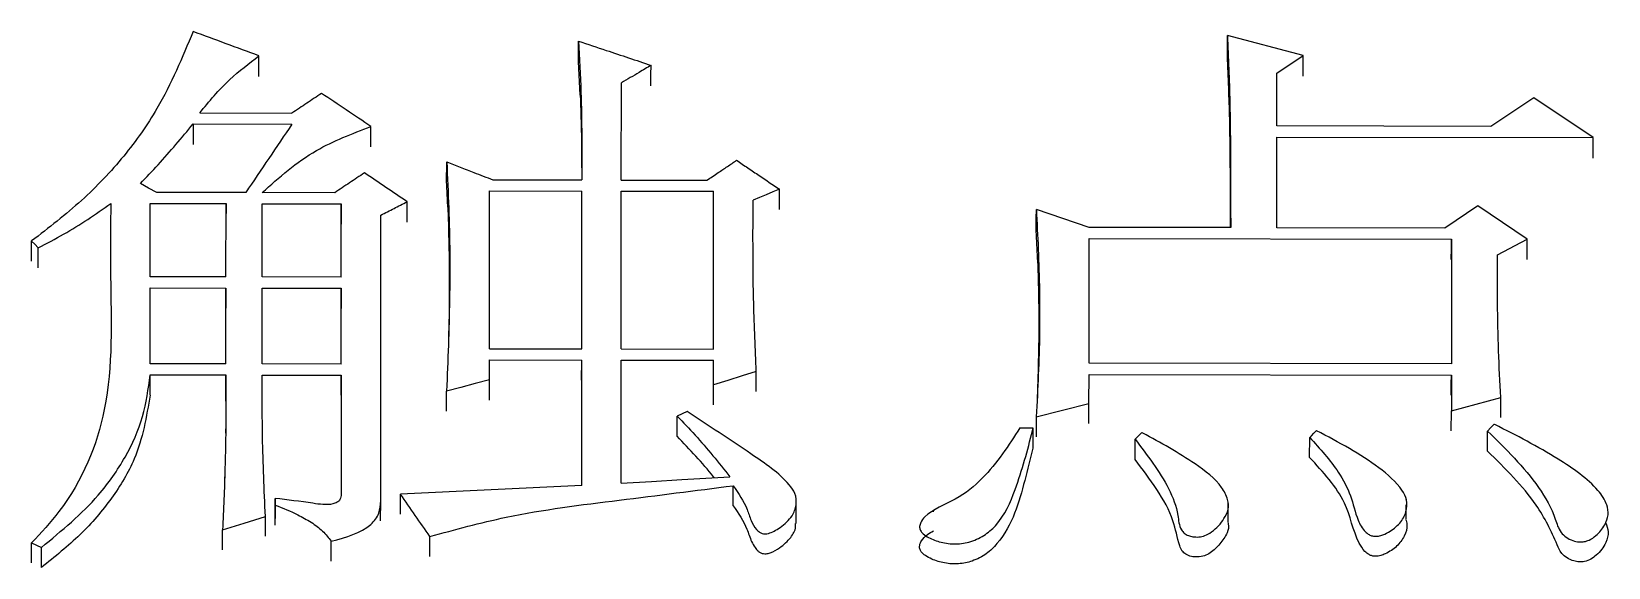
# Model space of a CAD drawing. Header units: millimetres. Extents: x 2451 to 4400, y 944 to 2322.
# Drawn here: x 2897.97 to 2903.15, y 2083.82 to 2085.58 of the extents above; entities that cross this region are included whole.
import ezdxf

# ---------------------------------------------------------------- set-up
doc = ezdxf.new("R2010")
doc.units = ezdxf.units.MM

msp = doc.modelspace()

# ---------------------------------------------------------------- linework, layer by layer
at = {"color": 7, "linetype": 'Continuous', "lineweight": 25}
for p, q in [((2902.146, 2085.497), (2901.8972, 2085.5623)), ((2898.7167, 2085.4288), (2898.7169, 2085.4961)), ((2902.0594, 2085.4394), (2902.146, 2085.497)), ((2899.7715, 2085.3667), (2899.766, 2085.477)), ((2902.0594, 2085.2659), (2902.0594, 2085.4394)), ((2899.9067, 2085.0885), (2899.9068, 2085.4073)), ((2902.9032, 2085.3584), (2902.7625, 2085.2646)), ((2903.0978, 2085.2277), (2902.9032, 2085.3584)), ((2898.5222, 2085.3086), (2898.825, 2085.308)), ((2898.5005, 2085.2724), (2898.5003, 2085.2054)), ((2898.5005, 2085.2724), (2898.825, 2085.2718)), ((2899.0843, 2085.1971), (2899.0846, 2085.2641)), ((2902.0593, 2084.9319), (2902.0594, 2085.2296)), ((2902.7625, 2085.2646), (2902.0594, 2085.2659)), ((2902.0594, 2085.2296), (2903.0978, 2085.2277)), ((2899.3332, 2085.0805), (2899.3334, 2085.1477)), ((2899.4848, 2085.0893), (2899.7769, 2085.0888)), ((2899.9067, 2085.0885), (2900.1879, 2085.088)), ((2898.6735, 2085.0472), (2898.3814, 2085.0478)), ((2898.9656, 2085.0467), (2898.7276, 2085.0471)), ((2899.4738, 2084.535), (2899.474, 2085.053)), ((2899.474, 2085.053), (2899.7769, 2085.0525)), ((2899.7766, 2084.9857), (2899.7769, 2085.0525)), ((2899.7767, 2084.5345), (2899.7769, 2085.0525)), ((2899.9065, 2084.5342), (2899.9067, 2085.0522)), ((2899.9067, 2085.0522), (2900.2096, 2085.0517)), ((2900.2093, 2084.9849), (2900.2096, 2085.0517)), ((2900.2094, 2084.5337), (2900.2096, 2085.0517)), ((2898.3597, 2084.7711), (2898.3598, 2085.0115)), ((2898.3598, 2085.0115), (2898.6086, 2085.011)), ((2898.6086, 2085.011), (2898.6084, 2084.9443)), ((2898.6085, 2084.7706), (2898.6086, 2085.011)), ((2898.7275, 2084.7704), (2898.7276, 2085.0108)), ((2898.7276, 2085.0108), (2898.9872, 2085.0103)), ((2898.9872, 2085.0103), (2898.987, 2084.9436)), ((2898.9871, 2084.7699), (2898.9872, 2085.0103)), ((2899.1167, 2084.0357), (2899.117, 2084.9737)), ((2901.4427, 2084.933), (2901.2696, 2084.9916)), ((2902.7192, 2085.0034), (2902.611, 2084.9309)), ((2902.8814, 2084.894), (2902.7192, 2085.0034)), ((2901.2741, 2084.8158), (2901.2694, 2084.9246)), ((2901.9078, 2084.9322), (2901.4427, 2084.933)), ((2902.611, 2084.9309), (2902.0593, 2084.9319)), ((2897.9701, 2084.8219), (2897.9703, 2084.8885)), ((2897.9917, 2084.8), (2897.992, 2084.8665)), ((2901.4426, 2084.4874), (2901.4427, 2084.8966)), ((2901.4427, 2084.8966), (2902.6326, 2084.8944)), ((2902.6326, 2084.8944), (2902.6325, 2084.4852)), ((2902.784, 2084.8431), (2902.8814, 2084.894)), ((2898.6085, 2084.7706), (2898.3597, 2084.7711)), ((2898.9871, 2084.7699), (2898.7275, 2084.7704)), ((2898.3596, 2084.4858), (2898.3597, 2084.7346)), ((2898.3597, 2084.7346), (2898.6085, 2084.7341)), ((2898.6085, 2084.7341), (2898.6083, 2084.6677)), ((2898.6084, 2084.4853), (2898.6085, 2084.7341)), ((2898.7274, 2084.4851), (2898.7275, 2084.7339)), ((2898.7275, 2084.7339), (2898.9871, 2084.7334)), ((2898.9871, 2084.7334), (2898.9869, 2084.667)), ((2898.987, 2084.4846), (2898.9871, 2084.7334)), ((2899.4738, 2084.535), (2899.7767, 2084.5345)), ((2899.9065, 2084.5342), (2900.2094, 2084.5337)), ((2898.6084, 2084.4853), (2898.3596, 2084.4858)), ((2898.987, 2084.4846), (2898.7274, 2084.4851)), ((2899.4738, 2084.4984), (2899.7767, 2084.4978)), ((2899.4738, 2084.4324), (2899.4738, 2084.4984)), ((2899.7765, 2084.4317), (2899.7767, 2084.4978)), ((2899.7766, 2084.0861), (2899.7767, 2084.4978)), ((2899.9064, 2084.0932), (2899.9065, 2084.4976)), ((2899.9065, 2084.4976), (2900.2094, 2084.497)), ((2900.2091, 2084.4309), (2900.2094, 2084.497)), ((2900.2094, 2084.4164), (2900.2094, 2084.497)), ((2901.4425, 2084.3554), (2901.4426, 2084.4508)), ((2902.6325, 2084.4852), (2901.4426, 2084.4874)), ((2901.4426, 2084.4508), (2902.6325, 2084.4486)), ((2898.3594, 2084.3831), (2898.3596, 2084.4491)), ((2898.3596, 2084.4491), (2898.6084, 2084.4487)), ((2898.7274, 2084.4484), (2898.987, 2084.448)), ((2898.987, 2084.448), (2898.9869, 2084.0581)), ((2900.2091, 2084.3503), (2900.2094, 2084.4164)), ((2902.6325, 2084.4486), (2902.6324, 2084.3311)), ((2898.6081, 2084.3628), (2898.6082, 2084.3824)), ((2899.3329, 2084.3298), (2899.3332, 2084.396)), ((2901.2694, 2084.3116), (2901.4425, 2084.3554)), ((2902.6324, 2084.3311), (2902.7947, 2084.3749)), ((2900.0901, 2084.2477), (2900.0903, 2084.3138)), ((2902.6322, 2084.2652), (2902.6324, 2084.3311)), ((2901.2153, 2084.2749), (2901.2586, 2084.2749)), ((2901.2586, 2084.2749), (2901.2583, 2084.209)), ((2902.167, 2084.1778), (2902.1673, 2084.2438)), ((2902.7512, 2084.1988), (2902.7515, 2084.2648)), ((2901.5937, 2084.1715), (2901.5939, 2084.2375)), ((2898.6048, 2084.1292), (2898.6039, 2084.101)), ((2898.7705, 2084.0437), (2898.7703, 2083.9781)), ((2898.7705, 2084.0215), (2898.7705, 2084.0437)), ((2899.1164, 2083.97), (2899.1167, 2084.0357)), ((2900.2739, 2084.0195), (2900.2742, 2084.0853)), ((2902.4843, 2084.0404), (2902.4843, 2084.0424)), ((2900.4807, 2083.961), (2900.481, 2084.027)), ((2900.9314, 2084.0035), (2900.9313, 2083.9991)), ((2901.8991, 2083.9664), (2901.8993, 2084.0323)), ((2902.484, 2083.9764), (2902.4842, 2084.0222)), ((2903.1397, 2084.0276), (2903.1397, 2084.0304)), ((2898.5972, 2083.875), (2898.5974, 2083.9406)), ((2903.1394, 2083.9645), (2903.1394, 2083.967)), ((2897.97, 2083.8319), (2897.9702, 2083.8973)), ((2898.0022, 2083.8172), (2898.0024, 2083.8826))]:
    msp.add_line(p, q, dxfattribs=at)
at = {"color": 7, "linetype": 'Continuous', "lineweight": 25, "flags": 128}
for points in [[(2899.766, 2085.477), (2899.7661, 2085.5149), (2899.7662, 2085.5446)], [(2901.897, 2085.4946), (2901.8971, 2085.5325), (2901.8972, 2085.5623)], [(2902.1457, 2085.4297), (2902.1459, 2085.4672), (2902.146, 2085.497)], [(2900.0039, 2085.3976), (2900.0041, 2085.4351), (2900.0042, 2085.4648)], [(2903.0976, 2085.1607), (2903.0977, 2085.1981), (2903.0978, 2085.2277)], [(2898.3814, 2085.0478), (2898.3544, 2085.0623), (2898.3274, 2085.0769)], [(2900.4259, 2085.0585), (2900.4043, 2085.0495), (2900.3826, 2085.0404), (2900.361, 2085.0314), (2900.3394, 2085.0224)], [(2900.4257, 2084.9917), (2900.4258, 2085.029), (2900.4259, 2085.0585)], [(2899.2033, 2084.9504), (2899.2034, 2084.9877), (2899.2036, 2085.0172)], [(2901.2694, 2084.9246), (2901.2695, 2084.9621), (2901.2696, 2084.9916)], [(2897.9703, 2084.8884), (2897.9812, 2084.8775), (2897.992, 2084.8665)], [(2902.6323, 2084.8278), (2902.6325, 2084.865), (2902.6326, 2084.8944)], [(2902.8811, 2084.8274), (2902.8813, 2084.8646), (2902.8814, 2084.894)], [(2900.35, 2084.4601), (2900.3039, 2084.4458), (2900.2566, 2084.4311), (2900.2094, 2084.4164)], [(2900.3498, 2084.3941), (2900.3499, 2084.431), (2900.35, 2084.4601)], [(2898.6082, 2084.3824), (2898.6083, 2084.4195), (2898.6084, 2084.4487)], [(2898.9868, 2084.3819), (2898.9869, 2084.4188), (2898.987, 2084.448)], [(2899.4738, 2084.4324), (2899.4266, 2084.4202), (2899.3799, 2084.4081), (2899.3332, 2084.396)], [(2899.4736, 2084.3664), (2899.4737, 2084.4033), (2899.4738, 2084.4324)], [(2902.6322, 2084.3823), (2902.6323, 2084.4194), (2902.6325, 2084.4486)], [(2901.4423, 2084.2892), (2901.4424, 2084.3263), (2901.4425, 2084.3554)], [(2902.7944, 2084.3089), (2902.7946, 2084.3458), (2902.7947, 2084.3749)], [(2900.1228, 2084.3284), (2900.1066, 2084.3211), (2900.0903, 2084.3138)], [(2901.2694, 2084.3116), (2901.2693, 2084.2746), (2901.2692, 2084.2457)], [(2901.5939, 2084.2375), (2901.5993, 2084.243), (2901.6074, 2084.2512), (2901.6156, 2084.2595)], [(2902.1673, 2084.2438), (2902.1727, 2084.2493), (2902.1808, 2084.2575), (2902.1889, 2084.2658)], [(2902.7514, 2084.2648), (2902.7622, 2084.2758), (2902.773, 2084.2868)], [(2899.9064, 2084.0932), (2900.006, 2084.0992), (2900.1057, 2084.1052), (2900.2634, 2084.1147)], [(2899.1814, 2083.9921), (2899.1815, 2084.0288), (2899.1816, 2084.0577)], [(2899.7766, 2084.0861), (2899.4791, 2084.0719), (2899.1816, 2084.0577)], [(2898.5974, 2083.9406), (2898.6678, 2083.9627), (2898.7381, 2083.9847)], [(2898.7378, 2083.9192), (2898.738, 2083.9558), (2898.7381, 2083.9847)], [(2898.7703, 2083.956), (2898.7704, 2083.9741), (2898.7704, 2083.9923), (2898.7705, 2084.0215)], [(2897.9702, 2083.8973), (2897.9862, 2083.89), (2898.0024, 2083.8826)], [(2898.9541, 2083.8376), (2898.9543, 2083.8702), (2898.9544, 2083.903)], [(2899.2778, 2083.853), (2899.2779, 2083.8694), (2899.2779, 2083.8859), (2899.2781, 2083.9184)]]:
    msp.add_lwpolyline(points, dxfattribs=at)
at = {"color": 7, "linetype": 'Continuous', "lineweight": 25}
for points, knots in [([(2898.5006, 2085.5758), (2898.465, 2085.4904), (2898.4061, 2085.3491), (2898.2767, 2085.1645), (2898.1381, 2085.0183), (2898.0265, 2084.9319), (2897.9703, 2084.8885)], [0, 0, 0, 0, 0.335049, 0.554128, 0.775717, 1, 1, 1, 1]), ([(2898.7169, 2085.4961), (2898.6809, 2085.5094), (2898.6088, 2085.536), (2898.5367, 2085.5625), (2898.5006, 2085.5758)], [0, 0, 0, 0, 0.500055, 1, 1, 1, 1]), ([(2899.7662, 2085.5446), (2899.7693, 2085.4886), (2899.775, 2085.3848), (2899.7772, 2085.2328), (2899.777, 2085.1368), (2899.7769, 2085.0888)], [0, 0, 0, 0, 0.370073, 0.685, 1, 1, 1, 1]), ([(2899.7662, 2085.5446), (2899.7966, 2085.5345), (2899.8514, 2085.5161), (2899.9307, 2085.4895), (2899.9797, 2085.4731), (2900.0042, 2085.4648)], [0, 0, 0, 0, 0.382821, 0.69141, 1, 1, 1, 1]), ([(2901.8972, 2085.5623), (2901.9002, 2085.4898), (2901.9061, 2085.3489), (2901.9073, 2085.1388), (2901.9077, 2085.0011), (2901.9078, 2084.9322)], [0, 0, 0, 0, 0.3467917, 0.6733841, 1, 1, 1, 1]), ([(2898.5222, 2085.3086), (2898.5532, 2085.3464), (2898.6088, 2085.4144), (2898.6838, 2085.471), (2898.7169, 2085.4961)], [0, 0, 0, 0, 0.557716, 1, 1, 1, 1]), ([(2901.9074, 2084.9322), (2901.9072, 2084.9823), (2901.9069, 2085.1015), (2901.9057, 2085.289), (2901.8999, 2085.4261), (2901.897, 2085.4946)], [0, 0, 0, 0, 0.266007, 0.632958, 1, 1, 1, 1]), ([(2900.0042, 2085.4648), (2899.9912, 2085.4572), (2899.9685, 2085.4437), (2899.936, 2085.4245), (2899.9165, 2085.413), (2899.9068, 2085.4073)], [0, 0, 0, 0, 0.400148, 0.700074, 1, 1, 1, 1]), ([(2898.9224, 2085.3729), (2898.9062, 2085.3621), (2898.8737, 2085.3405), (2898.8413, 2085.3188), (2898.825, 2085.308)], [0, 0, 0, 0, 0.500001, 1, 1, 1, 1]), ([(2899.0846, 2085.2641), (2899.0576, 2085.2823), (2899.0035, 2085.3186), (2898.9494, 2085.3548), (2898.9224, 2085.3729)], [0, 0, 0, 0, 0.499872, 1, 1, 1, 1]), ([(2899.7717, 2085.3677), (2899.772, 2085.36), (2899.7733, 2085.3277), (2899.7757, 2085.2425), (2899.7764, 2085.1593), (2899.7766, 2085.1129), (2899.7767, 2085.0919), (2899.7767, 2085.0888)], [0, 0, 0, 0, 0.120853, 0.509953, 0.824006, 0.973947, 1, 1, 1, 1]), ([(2898.3274, 2085.0769), (2898.3469, 2085.0975), (2898.3871, 2085.1396), (2898.4444, 2085.205), (2898.4818, 2085.2499), (2898.5005, 2085.2724)], [0, 0, 0, 0, 0.322216, 0.660992, 1, 1, 1, 1]), ([(2898.825, 2085.2718), (2898.7998, 2085.2344), (2898.7493, 2085.1597), (2898.6988, 2085.0847), (2898.6735, 2085.0472)], [0, 0, 0, 0, 0.5, 1, 1, 1, 1]), ([(2898.7276, 2085.0471), (2898.7831, 2085.0971), (2898.8832, 2085.1871), (2899.0226, 2085.2404), (2899.0846, 2085.2641)], [0, 0, 0, 0, 0.5548825, 1, 1, 1, 1]), ([(2899.3334, 2085.1477), (2899.3359, 2085.0973), (2899.3432, 2084.9475), (2899.345, 2084.6971), (2899.3371, 2084.4964), (2899.3332, 2084.396)], [0, 0, 0, 0, 0.202288, 0.600921, 1, 1, 1, 1]), ([(2899.3334, 2085.1477), (2899.3482, 2085.142), (2899.3778, 2085.1306), (2899.4283, 2085.1111), (2899.464, 2085.0974), (2899.4848, 2085.0893)], [0, 0, 0, 0, 0.293254, 0.586508, 1, 1, 1, 1]), ([(2900.1879, 2085.088), (2900.2003, 2085.0963), (2900.2227, 2085.1113), (2900.2552, 2085.133), (2900.2753, 2085.1464), (2900.2853, 2085.1532)], [0, 0, 0, 0, 0.380769, 0.690384, 1, 1, 1, 1]), ([(2900.2853, 2085.1532), (2900.2977, 2085.1449), (2900.3224, 2085.1282), (2900.3692, 2085.0967), (2900.4038, 2085.0735), (2900.4259, 2085.0585)], [0, 0, 0, 0, 0.2636063, 0.5272126, 1, 1, 1, 1]), ([(2899.063, 2085.1119), (2899.0467, 2085.101), (2899.0143, 2085.0793), (2898.9818, 2085.0576), (2898.9656, 2085.0467)], [0, 0, 0, 0, 0.500001, 1, 1, 1, 1]), ([(2899.2036, 2085.0172), (2899.1801, 2085.033), (2899.1333, 2085.0645), (2899.0864, 2085.0961), (2899.063, 2085.1119)], [0, 0, 0, 0, 0.500001, 1, 1, 1, 1]), ([(2899.3369, 2084.9994), (2899.3369, 2085.0003), (2899.3366, 2085.0076), (2899.3361, 2085.018), (2899.3355, 2085.0308), (2899.335, 2085.0403), (2899.3346, 2085.0499), (2899.334, 2085.0633), (2899.3335, 2085.0735), (2899.3332, 2085.0805)], [0, 0, 0, 0, 0.033738, 0.269032, 0.386679, 0.504326, 0.621972, 0.739619, 1, 1, 1, 1]), ([(2900.35, 2084.4601), (2900.3467, 2084.5342), (2900.3409, 2084.6652), (2900.3388, 2084.8526), (2900.3392, 2084.9658), (2900.3394, 2085.0224)], [0, 0, 0, 0, 0.394039, 0.696995, 1, 1, 1, 1]), ([(2898.2301, 2085.0117), (2898.2294, 2084.9318), (2898.2274, 2084.7072), (2898.2434, 2084.363), (2898.122, 2084.0621), (2898.0015, 2083.9312), (2897.9702, 2083.8973)], [0, 0, 0, 0, 0.209588, 0.588888, 0.893437, 1, 1, 1, 1]), ([(2897.992, 2084.8665), (2898.0201, 2084.881), (2898.0764, 2084.9099), (2898.1554, 2084.9589), (2898.2051, 2084.9941), (2898.23, 2085.0117)], [0, 0, 0, 0, 0.332011, 0.66536, 1, 1, 1, 1]), ([(2899.117, 2084.9737), (2899.1314, 2084.9809), (2899.1603, 2084.9954), (2899.1891, 2085.0099), (2899.2036, 2085.0172)], [0, 0, 0, 0, 0.500003, 1, 1, 1, 1]), ([(2899.3369, 2084.9994), (2899.3371, 2084.9953), (2899.3387, 2084.9567), (2899.3439, 2084.7441), (2899.3405, 2084.6172), (2899.3388, 2084.5514)], [0, 0, 0, 0, 0.054028, 0.510203, 1, 1, 1, 1]), ([(2901.2696, 2084.9916), (2901.2718, 2084.9482), (2901.2785, 2084.8138), (2901.2834, 2084.5873), (2901.2741, 2084.4035), (2901.2694, 2084.3116)], [0, 0, 0, 0, 0.1922936, 0.5957899, 1, 1, 1, 1]), ([(2901.2742, 2084.8188), (2901.2762, 2084.7432), (2901.2793, 2084.6291), (2901.2755, 2084.4682), (2901.2734, 2084.4), (2901.2725, 2084.3734), (2901.2722, 2084.3676), (2901.2722, 2084.3656), (2901.2721, 2084.3647), (2901.2721, 2084.3648), (2901.2721, 2084.3649)], [0, 0, 0, 0, 0.538446, 0.811735, 0.928585, 0.967331, 0.989639, 0.996086, 0.999461, 1, 1, 1, 1]), ([(2902.7947, 2084.3749), (2902.792, 2084.4258), (2902.7866, 2084.5294), (2902.7838, 2084.6855), (2902.7839, 2084.7906), (2902.784, 2084.8431)], [0, 0, 0, 0, 0.32498, 0.662444, 1, 1, 1, 1]), ([(2898.0024, 2083.8826), (2898.069, 2083.9377), (2898.1779, 2084.0279), (2898.2812, 2084.1776), (2898.3414, 2084.3109), (2898.3535, 2084.4031), (2898.3596, 2084.4491)], [0, 0, 0, 0, 0.345958, 0.566155, 0.783835, 1, 1, 1, 1]), ([(2898.6084, 2084.4487), (2898.6084, 2084.3974), (2898.6084, 2084.295), (2898.6056, 2084.1257), (2898.6004, 2084.0074), (2898.5974, 2083.9406)], [0, 0, 0, 0, 0.303372, 0.606753, 1, 1, 1, 1]), ([(2898.7381, 2083.9847), (2898.7341, 2084.0715), (2898.7286, 2084.1924), (2898.7275, 2084.3468), (2898.7274, 2084.4146), (2898.7274, 2084.4484)], [0, 0, 0, 0, 0.560315, 0.780152, 1, 1, 1, 1]), ([(2898.3594, 2084.3829), (2898.3474, 2084.3118), (2898.3276, 2084.1942), (2898.2361, 2084.0422), (2898.1336, 2083.9218), (2898.0462, 2083.8521), (2898.0022, 2083.817)], [0, 0, 0, 0, 0.3340373, 0.5530072, 0.7749079, 1, 1, 1, 1]), ([(2898.6082, 2084.3817), (2898.6082, 2084.3817), (2898.6082, 2084.382), (2898.6082, 2084.3735), (2898.608, 2084.3266), (2898.6076, 2084.284), (2898.6073, 2084.2576)], [0, 0, 0, 0, 0.005087, 0.037868, 0.404551, 1, 1, 1, 1]), ([(2900.0903, 2084.3138), (2900.1101, 2084.2932), (2900.1507, 2084.2507), (2900.2079, 2084.184), (2900.2449, 2084.1378), (2900.2634, 2084.1147)], [0, 0, 0, 0, 0.320488, 0.660066, 1, 1, 1, 1]), ([(2900.2742, 2084.0852), (2900.2914, 2084.0599), (2900.3164, 2084.0233), (2900.3314, 2083.9728), (2900.3446, 2083.9469), (2900.3591, 2083.9333), (2900.3691, 2083.9285), (2900.3793, 2083.9269), (2900.3931, 2083.9292), (2900.4099, 2083.9364), (2900.4382, 2083.9543), (2900.4687, 2083.982), (2900.483, 2084.0223), (2900.4809, 2084.0587), (2900.4355, 2084.1202), (2900.3087, 2084.2062), (2900.1927, 2084.2825), (2900.1228, 2084.3284)], [0, 0, 0, 0, 0.116231, 0.1683248, 0.2127071, 0.2288047, 0.2388545, 0.248985, 0.2602075, 0.2820342, 0.3080202, 0.3751055, 0.4260063, 0.4769913, 0.5204189, 0.7110691, 1, 1, 1, 1]), ([(2900.2123, 2084.1116), (2900.2115, 2084.1127), (2900.1921, 2084.1366), (2900.1524, 2084.1825), (2900.1109, 2084.2259), (2900.0901, 2084.2477)], [0, 0, 0, 0, 0.021888, 0.510568, 1, 1, 1, 1]), ([(2901.2154, 2084.2749), (2901.1786, 2084.2177), (2901.1232, 2084.1317), (2901.0093, 2084.0363), (2900.92, 2084.0051), (2900.8901, 2083.9673), (2900.8856, 2083.9524), (2900.8873, 2083.9405), (2900.8956, 2083.9283), (2900.916, 2083.9135), (2900.9513, 2083.8996), (2900.999, 2083.8916), (2901.0512, 2083.8986), (2901.0991, 2083.9201), (2901.1614, 2083.9751), (2901.2116, 2084.0955), (2901.2421, 2084.2039), (2901.2579, 2084.2719), (2901.2586, 2084.2749)], [0, 0, 0, 0, 0.193083, 0.290159, 0.386757, 0.407978, 0.421446, 0.432596, 0.443753, 0.462205, 0.496551, 0.533837, 0.572076, 0.615276, 0.659301, 0.789077, 0.99075, 1, 1, 1, 1]), ([(2901.5939, 2084.2375), (2901.6137, 2084.2115), (2901.6732, 2084.133), (2901.7335, 2084.0339), (2901.7378, 2083.9508), (2901.7545, 2083.9291), (2901.7682, 2083.9214), (2901.7848, 2083.9171), (2901.8037, 2083.9164), (2901.8256, 2083.9212), (2901.8571, 2083.9401), (2901.8833, 2083.9701), (2901.9023, 2084.0072), (2901.8994, 2084.0435), (2901.8703, 2084.0989), (2901.772, 2084.1736), (2901.6778, 2084.2274), (2901.6167, 2084.2589), (2901.6156, 2084.2595)], [0, 0, 0, 0, 0.107767, 0.32496, 0.382514, 0.397632, 0.412827, 0.427374, 0.444539, 0.463227, 0.487606, 0.551578, 0.589699, 0.627997, 0.678888, 0.799967, 0.99622, 1, 1, 1, 1]), ([(2902.1673, 2084.2438), (2902.2008, 2084.2067), (2902.2549, 2084.1468), (2902.3055, 2084.0532), (2902.3183, 2083.9848), (2902.341, 2083.9408), (2902.3608, 2083.9251), (2902.3731, 2083.9198), (2902.3866, 2083.9186), (2902.4052, 2083.9222), (2902.4335, 2083.9355), (2902.4653, 2083.961), (2902.4856, 2083.9987), (2902.4892, 2084.0372), (2902.4613, 2084.0897), (2902.3952, 2084.1466), (2902.2977, 2084.2092), (2902.2262, 2084.2468), (2902.1892, 2084.2657), (2902.1889, 2084.2658)], [0, 0, 0, 0, 0.1579546, 0.2552425, 0.352491, 0.4017259, 0.4171918, 0.4278337, 0.4385563, 0.4524203, 0.4780303, 0.5263526, 0.5730683, 0.6190817, 0.6586081, 0.7686904, 0.8812948, 0.9991316, 1, 1, 1, 1]), ([(2902.7515, 2084.2648), (2902.7812, 2084.2354), (2902.8709, 2084.1466), (2902.9593, 2084.0354), (2902.9847, 2083.9385), (2903.0083, 2083.9153), (2903.0293, 2083.9047), (2903.0505, 2083.9001), (2903.0693, 2083.901), (2903.0889, 2083.9077), (2903.1141, 2083.9256), (2903.1364, 2083.9538), (2903.1502, 2083.9893), (2903.1436, 2084.0293), (2903.0969, 2084.0979), (2902.9677, 2084.1862), (2902.8461, 2084.251), (2902.7738, 2084.2864), (2902.773, 2084.2868)], [0, 0, 0, 0, 0.113222, 0.341329, 0.38756, 0.408091, 0.428645, 0.444622, 0.457842, 0.471061, 0.493508, 0.536208, 0.57005, 0.604095, 0.656288, 0.801564, 0.997973, 1, 1, 1, 1]), ([(2901.2583, 2084.2088), (2901.2495, 2084.1735), (2901.2229, 2084.0672), (2901.1884, 2083.9425), (2901.1076, 2083.8601), (2901.0627, 2083.8375), (2901.0145, 2083.8268), (2900.968, 2083.8301), (2900.9313, 2083.8412), (2900.9058, 2083.8545), (2900.8921, 2083.8663), (2900.8859, 2083.8784), (2900.8859, 2083.8913), (2900.8936, 2083.9079), (2900.9093, 2083.9246), (2900.9251, 2083.9331), (2900.9318, 2083.9367)], [0, 0, 0, 0, 0.171725, 0.517064, 0.58428, 0.651671, 0.706195, 0.760836, 0.815278, 0.845653, 0.870751, 0.888184, 0.905616, 0.930861, 0.970593, 1, 1, 1, 1]), ([(2903.1387, 2083.9642), (2903.1426, 2083.9541), (2903.151, 2083.9324), (2903.1402, 2083.8938), (2903.1178, 2083.8639), (2903.0916, 2083.8439), (2903.072, 2083.8357), (2903.0518, 2083.8346), (2903.0318, 2083.8383), (2903.0114, 2083.8476), (2902.9906, 2083.8655), (2902.9653, 2083.927), (2902.923, 2084.0138), (2902.8377, 2084.1138), (2902.7802, 2084.1704), (2902.7512, 2084.1988)], [0, 0, 0, 0, 0.0520879, 0.1111581, 0.1904601, 0.2202613, 0.2503742, 0.2725074, 0.2945257, 0.3271443, 0.3601371, 0.4104069, 0.6439557, 0.8210408, 1, 1, 1, 1]), ([(2901.898, 2083.966), (2901.8987, 2083.9639), (2901.9026, 2083.9524), (2901.8965, 2083.9262), (2901.8738, 2083.8947), (2901.8484, 2083.8686), (2901.8219, 2083.8545), (2901.7999, 2083.8505), (2901.7783, 2083.8524), (2901.7602, 2083.8591), (2901.7465, 2083.8717), (2901.7327, 2083.9093), (2901.7212, 2083.9797), (2901.6672, 2084.0748), (2901.6184, 2084.1391), (2901.5937, 2084.1715)], [0, 0, 0, 0, 0.01247, 0.068972, 0.147049, 0.22031, 0.253538, 0.287106, 0.316659, 0.346694, 0.3728, 0.408149, 0.569737, 0.782961, 1, 1, 1, 1]), ([(2902.4823, 2083.976), (2902.4842, 2083.9698), (2902.4896, 2083.9511), (2902.4793, 2083.9191), (2902.4551, 2083.8857), (2902.4253, 2083.8654), (2902.4006, 2083.8556), (2902.3855, 2083.8529), (2902.3722, 2083.8545), (2902.3597, 2083.8599), (2902.3433, 2083.8735), (2902.3099, 2083.9296), (2902.297, 2084.0146), (2902.233, 2084.1069), (2902.1892, 2084.154), (2902.167, 2084.1778)], [0, 0, 0, 0, 0.0360674, 0.1070885, 0.1795893, 0.2499926, 0.2741337, 0.2984811, 0.3144629, 0.3304065, 0.3589671, 0.4166835, 0.6737237, 0.8352407, 1, 1, 1, 1]), ([(2898.9869, 2084.0581), (2898.9866, 2084.0517), (2898.9861, 2084.0413), (2898.9737, 2084.0301), (2898.9439, 2084.0197), (2898.8728, 2084.0314), (2898.8112, 2084.0388), (2898.7705, 2084.0437)], [0, 0, 0, 0, 0.100185, 0.161773, 0.226321, 0.490481, 1, 1, 1, 1]), ([(2898.9544, 2083.903), (2899.0033, 2083.9163), (2899.0703, 2083.9345), (2899.1144, 2083.9939), (2899.1159, 2084.0218), (2899.1167, 2084.0357)], [0, 0, 0, 0, 0.574728, 0.78886, 1, 1, 1, 1]), ([(2899.2781, 2083.9184), (2899.2621, 2083.9415), (2899.2299, 2083.988), (2899.1978, 2084.0344), (2899.1816, 2084.0577)], [0, 0, 0, 0, 0.497808, 1, 1, 1, 1]), ([(2899.2781, 2083.9184), (2899.3609, 2083.9412), (2899.5627, 2083.9967), (2899.9006, 2084.0375), (2900.1496, 2084.0693), (2900.2742, 2084.0853)], [0, 0, 0, 0, 0.258421, 0.6289824, 1, 1, 1, 1]), ([(2898.7705, 2084.0215), (2898.7957, 2084.0115), (2898.8369, 2083.9951), (2898.8887, 2083.966), (2898.9275, 2083.9376), (2898.9455, 2083.9144), (2898.9544, 2083.903)], [0, 0, 0, 0, 0.346429, 0.567933, 0.786121, 1, 1, 1, 1]), ([(2900.2739, 2084.0195), (2900.2911, 2083.9946), (2900.3169, 2083.9569), (2900.3306, 2083.9084), (2900.3436, 2083.8839), (2900.3543, 2083.8713), (2900.3643, 2083.8647), (2900.3734, 2083.8619), (2900.3841, 2083.8618), (2900.4033, 2083.867), (2900.4324, 2083.8844), (2900.4636, 2083.9121), (2900.4798, 2083.9414), (2900.4791, 2083.9572), (2900.4789, 2083.9609)], [0, 0, 0, 0, 0.266055, 0.401942, 0.47098, 0.516832, 0.543129, 0.56465, 0.586229, 0.618901, 0.709658, 0.849219, 0.965177, 1, 1, 1, 1])]:
    msp.add_open_spline(points, degree=3, knots=knots, dxfattribs=at)

doc.saveas('drawing.dxf')
